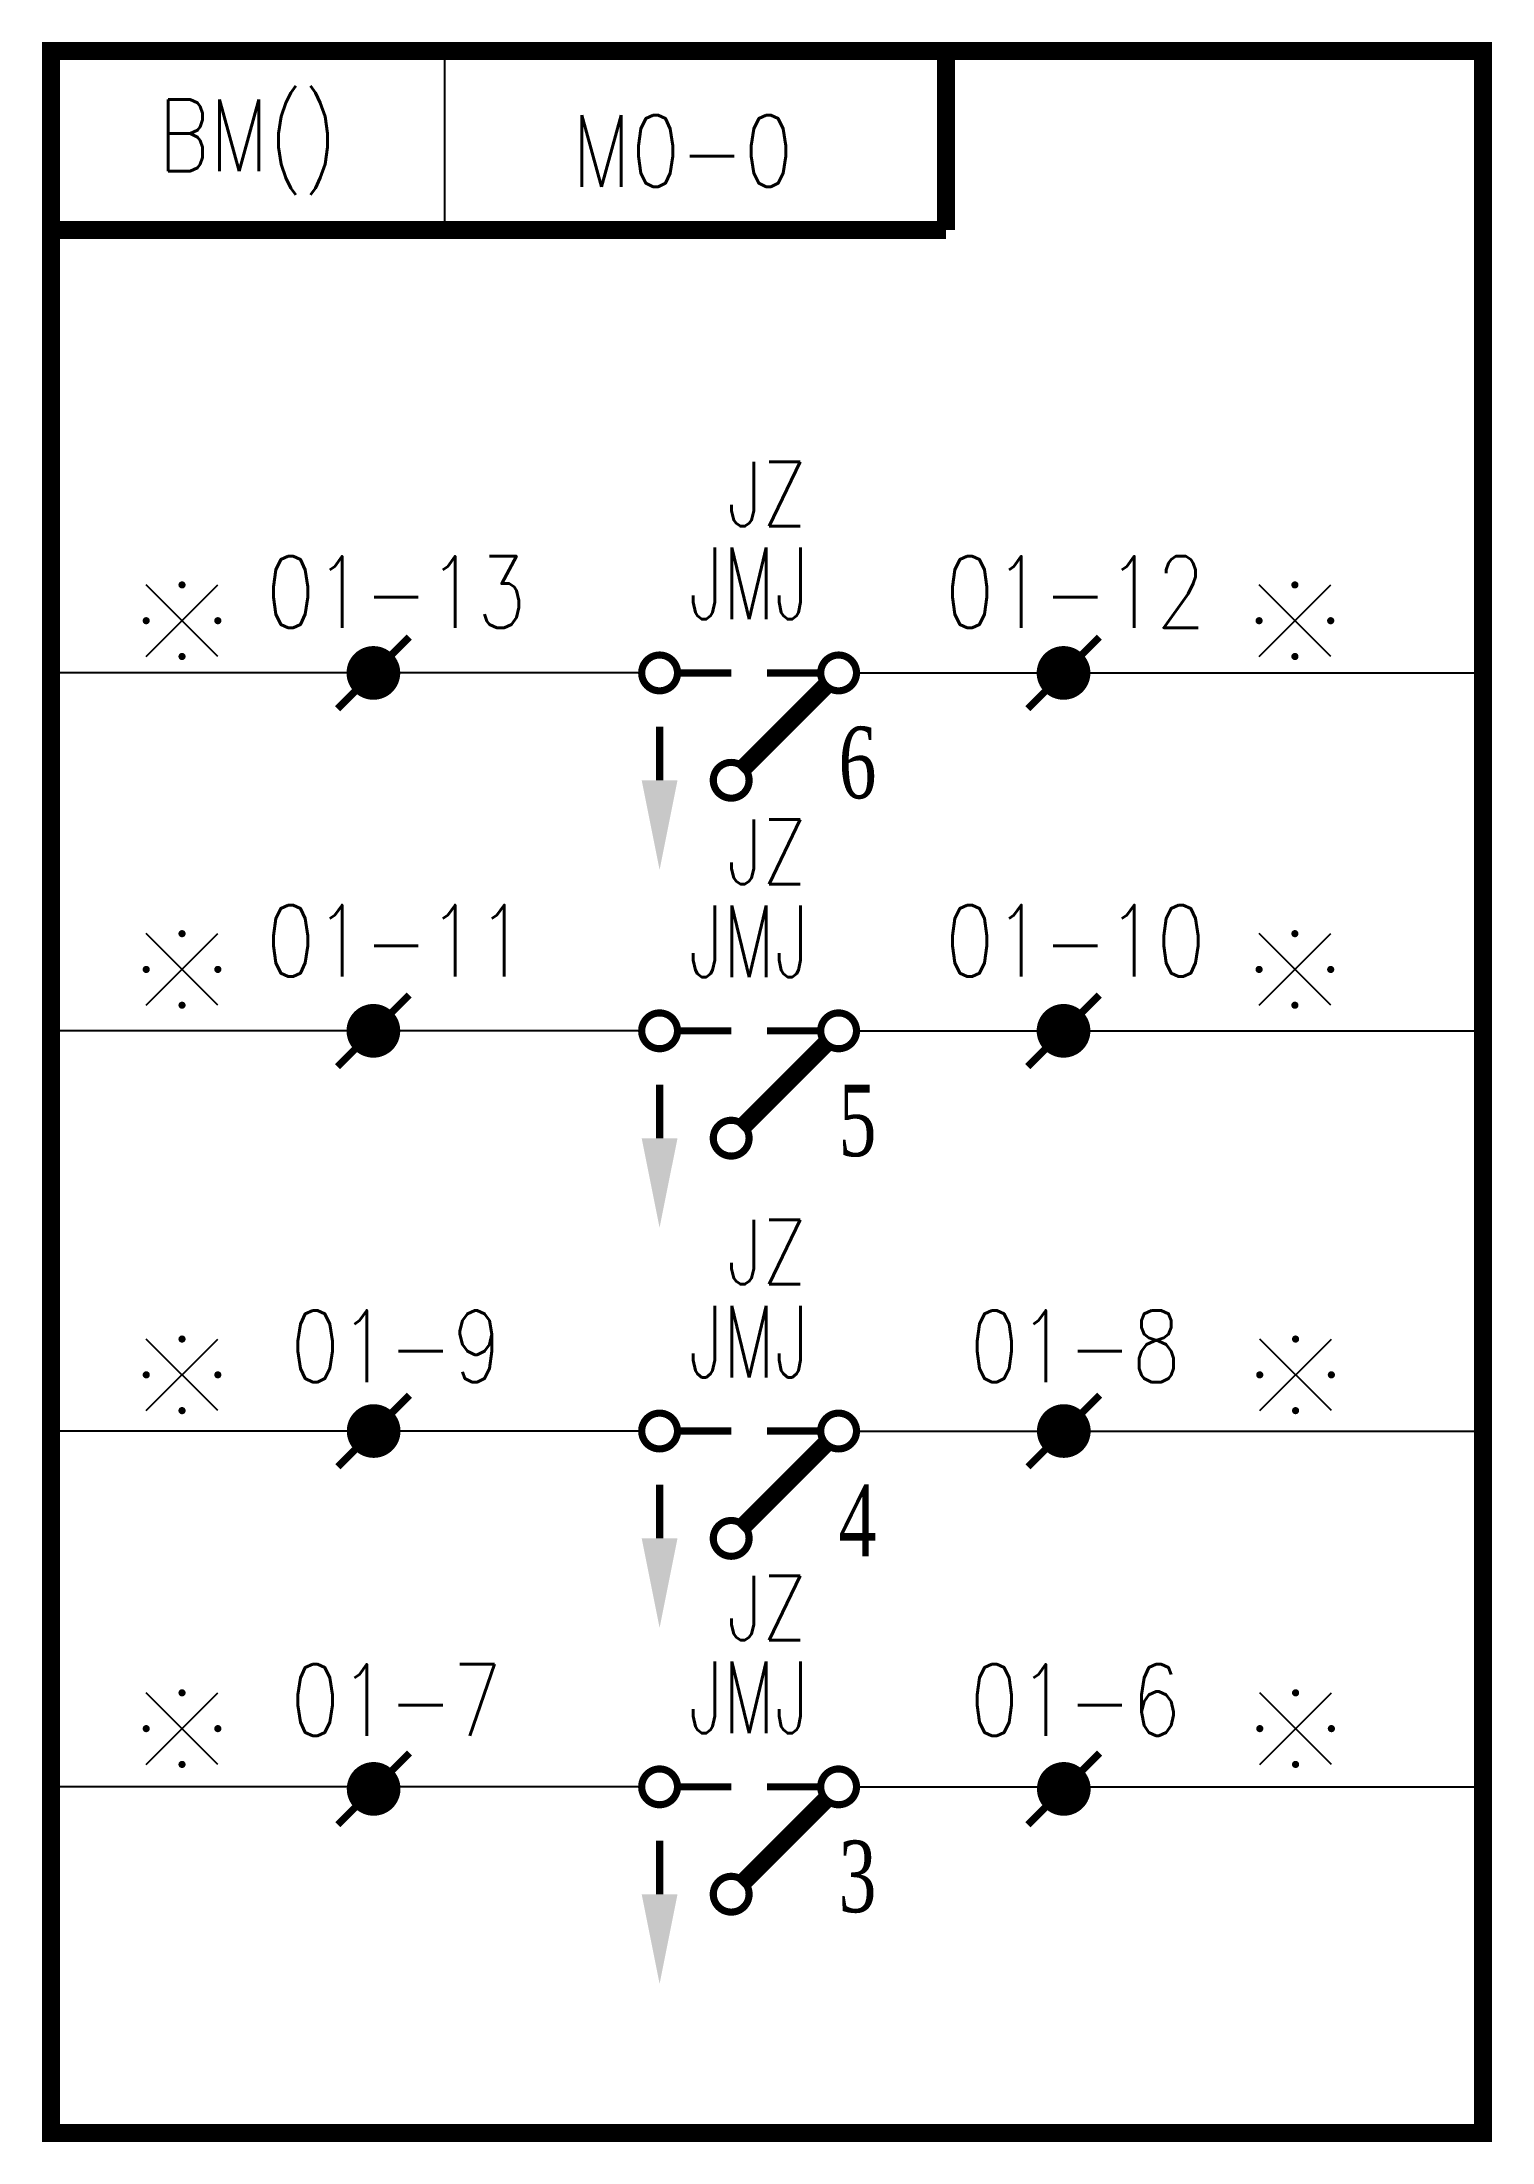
# Model space of a CAD drawing. Header units: millimetres. Extents: x -0.2 to 40.2, y -72.1 to -13.4.
import ezdxf
from ezdxf.enums import TextEntityAlignment as Align

# ---------------------------------------------------------------- set-up
doc = ezdxf.new("R2010")
doc.units = ezdxf.units.MM
doc.styles.add('CHINESE', font='TIMES.TTF', dxfattribs={"width": 0.7})
doc.styles.get("Standard").update_dxf_attribs({"font": 'txt.shx', "bigfont": 'hztxt.shx'})

# ---------------------------------------------------------------- blocks, each defined once
blk = doc.blocks.new('D4')
at = {"const_width": 0.2}
for points in [[(3, 3.5, -1), (3, 2.5, -1), (3, 3.5)], [(0, 0.5, -1), (0, -0.5, -1), (0, 0.5)], [(5, 0.5, -1), (5, -0.5, -1), (5, 0.5)]]:
    blk.add_lwpolyline(points, format="xyb", dxfattribs=at)
for points, const_width in [([(2.732, 2.732), (0.358, 0.358)], 0.5), ([(0.5, 0), (2, 0)], 0.2), ([(3, 0), (4.5, 0)], 0.2)]:
    blk.add_lwpolyline(points, dxfattribs=dict(const_width=const_width))
blk = doc.blocks.new('PZXLX')
at = {"const_width": 0.2}
blk.add_lwpolyline([(-5, -3), (-5, -1.5)], dxfattribs=at)
blk.add_solid([(-4.5, -3), (-5.5, -3), (-5, -5.5)])
at = {"rotation": 180}
blk.add_blockref('D4', (0, 0), dxfattribs=at)
at = {"style": 'CHINESE', "width": 0.7}
blk.add_attdef('NAME', text='', height=2, dxfattribs=at).set_placement((-2.5, 1.5), align=Align.CENTER)
blk.add_attdef('1', (0, -3.5), '', height=2, dxfattribs=at)
blk = doc.blocks.new('E9')
blk.add_line((-14, -5), (-14, 0))
at = {"const_width": 0.5}
for points in [[(-25, 0), (0, 0), (0, -5)], [(-25, 0), (-25, -5), (0, -5)]]:
    blk.add_lwpolyline(points, dxfattribs=at)
blk = doc.blocks.new('conti_2')
for points in [[(-1, -1), (1, 1)], [(1, -1), (-1, 1)]]:
    blk.add_lwpolyline(points)
for points in [[(0.05, 1, 0.1, 0.1, 1), (-0.05, 1, 0.1, 0.1, 1)], [(-0.95, 0, 0.1, 0.1, 1), (-1.05, 0, 0.1, 0.1, 1)], [(1.05, 0, 0.1, 0.1, 1), (0.95, 0, 0.1, 0.1, 1)], [(0.05, -1, 0.1, 0.1, 1), (-0.05, -1, 0.1, 0.1, 1)]]:
    blk.add_lwpolyline(points, format="xyseb", close=True)
at = {"width": 0.7}
blk.add_attdef('1', (1.451, -0.908), '', height=2, dxfattribs=at)

msp = doc.modelspace()

# ---------------------------------------------------------------- linework, layer by layer
at = {"color": 7}
for p, q in [((16.5, -31.028), (0, -31.028)), ((22.5, -31.028), (40, -31.028)), ((16.5, -41.028), (0, -41.028)), ((22.5, -41.028), (40, -41.028)), ((16.5, -52.21), (0, -52.21)), ((22.5, -52.21), (40, -52.21)), ((16.5, -62.152), (0, -62.152)), ((22.5, -62.152), (40, -62.152))]:
    msp.add_line(p, q, dxfattribs=at)
at = {"color": 7, "const_width": 0.5}
msp.add_lwpolyline([(0, -71.825), (40, -71.825), (40, -13.65), (0, -13.65), (0, -71.825)], close=True, dxfattribs=at)
at = {"const_width": 0.2}
for points in [[(8.006, -32.028), (10.006, -30.028)], [(27.283, -32.028), (29.283, -30.028)], [(8.006, -42.028), (10.006, -40.028)], [(27.283, -42.028), (29.283, -40.028)], [(8.013, -53.21), (10.013, -51.21)], [(27.29, -53.21), (29.29, -51.21)], [(8.013, -63.209), (10.013, -61.209)], [(27.29, -63.209), (29.29, -61.209)]]:
    msp.add_lwpolyline(points, dxfattribs=at)
at = {"const_width": 0.75}
for points in [[(8.631, -31.028, 1), (9.381, -31.028, 1)], [(27.908, -31.028, 1), (28.658, -31.028, 1)], [(8.631, -41.028, 1), (9.381, -41.028, 1)], [(27.908, -41.028, 1), (28.658, -41.028, 1)], [(8.638, -52.21, 1), (9.388, -52.21, 1)], [(27.915, -52.21, 1), (28.665, -52.21, 1)], [(8.638, -62.209, 1), (9.388, -62.209, 1)], [(27.915, -62.209, 1), (28.665, -62.209, 1)]]:
    msp.add_lwpolyline(points, format="xyb", close=True, dxfattribs=at)

# ---------------------------------------------------------------- block references
at = {"color": 7}
msp.add_blockref('E9', (25, -13.65), dxfattribs=at)
ref = msp.add_blockref('PZXLX', (22, -31.028), dxfattribs=at)
ref.add_attrib('NAME', 'JMJ', dxfattribs={"height": 2, "width": 0.7}).set_placement((19.5, -29.528), align=Align.CENTER)
ref.add_attrib('1', '6', (22, -34.528), dxfattribs={"height": 2, "style": 'CHINESE', "width": 0.7})
at = {"color": 3}
for p in [(3.661, -29.569), (34.745, -29.569), (3.661, -39.313), (34.745, -39.313), (3.661, -50.64), (34.764, -50.64), (3.661, -60.525), (34.764, -60.525)]:
    msp.add_blockref('conti_2', p, dxfattribs=at)
at = {"color": 7}
ref = msp.add_blockref('PZXLX', (22, -41.028), dxfattribs=at)
ref.add_attrib('NAME', 'JMJ', dxfattribs={"height": 2, "width": 0.7}).set_placement((19.5, -39.528), align=Align.CENTER)
ref.add_attrib('1', '5', (22, -44.528), dxfattribs={"height": 2, "style": 'CHINESE', "width": 0.7})
ref = msp.add_blockref('PZXLX', (22, -52.21), dxfattribs=at)
ref.add_attrib('NAME', 'JMJ', dxfattribs={"height": 2, "width": 0.7}).set_placement((19.5, -50.71), align=Align.CENTER)
ref.add_attrib('1', '4', (22, -55.71), dxfattribs={"height": 2, "style": 'CHINESE', "width": 0.7})
ref = msp.add_blockref('PZXLX', (22, -62.152), dxfattribs=at)
ref.add_attrib('NAME', 'JMJ', dxfattribs={"height": 2, "width": 0.7}).set_placement((19.5, -60.652), align=Align.CENTER)
ref.add_attrib('1', '3', (22, -65.652), dxfattribs={"height": 2, "style": 'CHINESE', "width": 0.7})

# ---------------------------------------------------------------- texts
at = {"color": 3, "width": 0.8}
for s, height, p in [('BM()', 2, (5.5, -16.15)), ('M0-0', 2, (17.642, -16.443)), ('JZ', 1.8, (20, -26.028)), ('JZ', 1.8, (20, -36.028)), ('JZ', 1.8, (20, -47.21)), ('JZ', 1.8, (20, -57.152))]:
    msp.add_text(s, height=height, dxfattribs=at).set_placement(p, align=Align.MIDDLE)
for s, p in [('01-13', (9.642, -29.768)), ('01-12', (28.611, -29.768)), ('01-11', (9.642, -39.513)), ('01-10', (28.611, -39.513)), ('01-9', (9.642, -50.84)), ('01-8', (28.611, -50.84)), ('01-7', (9.642, -60.724)), ('01-6', (28.611, -60.724))]:
    msp.add_text(s, height=2, dxfattribs=at).set_placement(p, align=Align.CENTER)

doc.saveas('drawing.dxf')
